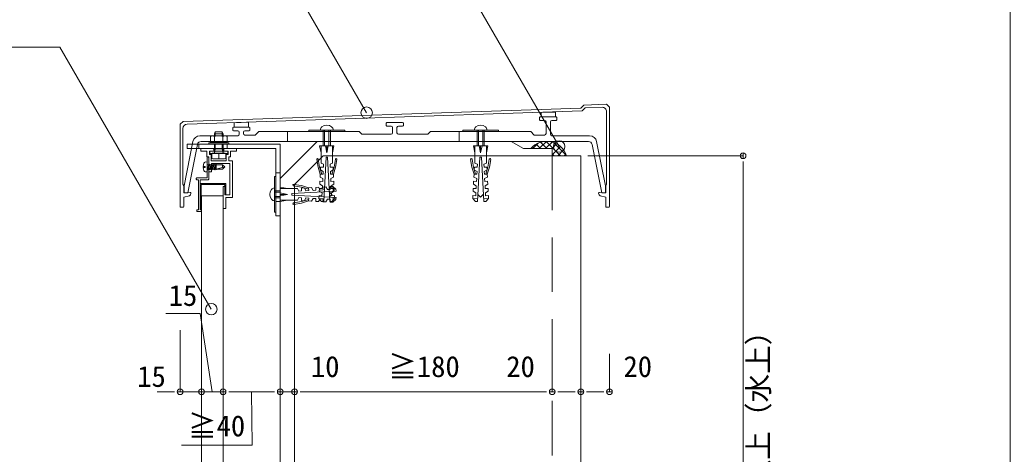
# Model space of a CAD drawing. Units: millimetres, scale not verified. Extents: x -1380 to 1380, y -955 to 955.
# Drawn here: x 208 to 900, y -19 to 285 of the extents above; entities that cross this region are included whole.
import ezdxf
from ezdxf.enums import TextEntityAlignment as Align

# ---------------------------------------------------------------- set-up
doc = ezdxf.new("R2010")
doc.units = ezdxf.units.MM
doc.header["$LTSCALE"] = 3
doc.linetypes.add('USER1', pattern=[19.05, 12.7, -6.35])
doc.linetypes.add('USER3', pattern=[9.525, 6.35, -3.175])
for name, color, linetype, lineweight in [('0-0_0', 7, 'Continuous', 9), ('0-1_HATCH', 9, 'Continuous', 18), ('0-3_KUTAI', 3, 'Continuous', 18), ('0-4_BOUSUI', 1, 'Continuous', 18), ('0-5_MOJI', 7, 'Continuous', 18), ('0-6_KASAGI', 150, 'Continuous', 18), ('0-7_sunpo', 7, 'Continuous', 18), ('0-8_KANAMONO_SCREW', 4, 'Continuous', 18), ('0-A_buhin', 2, 'Continuous', 18), ('0-B_KANAMONO', 4, 'Continuous', 18)]:
    doc.layers.add(name, color=color, linetype=linetype, lineweight=lineweight)
doc.styles.add('ＭＳ ゴシック', font='')
doc.styles.get('ＭＳ ゴシック').set_extended_font_data('MS Gothic')

# ---------------------------------------------------------------- blocks, each defined once
blk = doc.blocks.new('_DOT')
at = {"layer": '0-0_0'}
for p, q in [((-0.5, 0), (-1, 0)), ((0.25, 0), (-0.25, 0))]:
    blk.add_line(p, q, dxfattribs=at)
blk.add_circle((0, 0), 0.25, dxfattribs=at)

msp = doc.modelspace()

# ---------------------------------------------------------------- linework, layer by layer
at = {"layer": '0-0_0', "lineweight": 18}
msp.add_lwpolyline([(899.957, -660.029), (-900.043, -660.029), (-900.043, 539.971), (899.957, 539.971)], close=True, dxfattribs=at)
at = {"layer": '0-1_HATCH'}
for p, q in [((567.325, 194.971), (566.127, 196.17)), ((567.325, 194.971), (566.127, 196.17)), ((566.34, 194.971), (570.158, 198.79)), ((566.34, 194.971), (570.158, 198.79)), ((571.816, 194.971), (568.721, 198.066)), ((571.816, 194.971), (568.721, 198.066)), ((570.831, 194.971), (575.874, 200.015)), ((570.831, 194.971), (575.874, 200.015)), ((576.306, 194.971), (571.865, 199.412)), ((576.306, 194.971), (571.865, 199.412)), ((575.321, 194.971), (579.857, 199.508)), ((575.321, 194.971), (579.857, 199.508)), ((585.796, 189.971), (575.754, 200.013)), ((585.796, 189.971), (575.754, 200.013)), ((579.811, 194.971), (583.061, 198.222)), ((579.811, 194.971), (583.061, 198.222)), ((579.957, 190.628), (585.705, 196.376)), ((579.957, 190.628), (585.705, 196.376)), ((589.778, 190.48), (581.172, 199.086)), ((589.778, 190.48), (581.172, 199.086)), ((583.791, 189.971), (587.854, 194.034)), ((583.791, 189.971), (587.854, 194.034)), ((581.306, 189.971), (579.957, 191.32)), ((581.306, 189.971), (579.957, 191.32)), ((588.281, 189.971), (589.493, 191.184)), ((588.281, 189.971), (589.493, 191.184))]:
    msp.add_line(p, q, dxfattribs=at)
at = {"layer": '0-3_KUTAI'}
for p in [(419.957, 189.971), (399.957, -160.029)]:
    msp.add_line(p, (399.957, 169.971), dxfattribs=at)
at = {"layer": '0-3_KUTAI', "linetype": 'USER1'}
msp.add_line((579.957, 189.971), (579.957, -252.029), dxfattribs=at)
at = {"layer": '0-3_KUTAI'}
msp.add_lwpolyline([(419.957, 189.971), (599.957, 189.971), (599.957, -252.029)], dxfattribs=at)
at = {"layer": '0-4_BOUSUI'}
for points in [[(389.957, -256.389), (389.957, 174.114), (415.815, 199.971), (551.297, 199.971)], [(579.957, 189.971), (579.957, 194.971), (559.957, 194.971), (551.297, 199.971)], [(579.957, 189.971), (579.957, 194.971), (559.957, 194.971), (551.297, 199.971)]]:
    msp.add_lwpolyline(points, dxfattribs=at)
msp.add_arc((576.031, 185.338), 14.677, 18.40104, 138.9791, dxfattribs=at)
msp.add_arc((576.031, 185.338), 14.677, 18.40104, 138.9791, dxfattribs=at)
at = {"layer": '0-5_MOJI'}
for points in [[(401.242, 427.886), (451.242, 427.886), (584.872, 196.431)], [(311.871, 373.238), (361.871, 373.238), (450.294, 220.084)], [(185.901, 265.985), (235.901, 265.985), (341.758, 82.635)]]:
    msp.add_lwpolyline(points, dxfattribs=at)
for centre in [(450.294, 220.084), (584.872, 196.431), (341.758, 82.635)]:
    msp.add_circle(centre, 4, dxfattribs=at)
at = {"layer": '0-6_KASAGI'}
for p, q in [((571.157, 216.671), (571.157, 215.171)), ((582.657, 217.171), (571.657, 217.171)), ((571.657, 214.671), (574.657, 214.671)), ((579.657, 214.671), (582.657, 214.671)), ((583.157, 215.171), (583.157, 216.671)), ((356.757, 209.471), (356.757, 207.971)), ((368.257, 209.971), (357.257, 209.971)), ((368.757, 207.971), (368.757, 209.471)), ((463.957, 212.671), (463.957, 211.171)), ((475.457, 213.171), (464.457, 213.171)), ((464.457, 210.671), (467.457, 210.671)), ((468.457, 209.671), (468.457, 205.971)), ((471.457, 205.971), (471.457, 209.671)), ((472.457, 210.671), (475.457, 210.671)), ((475.957, 211.171), (475.957, 212.671)), ((575.657, 213.671), (575.657, 205.471)), ((578.657, 204.971), (578.657, 213.671)), ((360.257, 203.971), (333.856, 203.971)), ((357.257, 207.471), (360.257, 207.471)), ((361.257, 206.471), (361.257, 204.971)), ((364.257, 205.471), (364.257, 206.471)), ((365.257, 207.471), (368.257, 207.471)), ((394.957, 199.971), (394.957, 206.971)), ((424.957, 199.971), (424.957, 206.971)), ((514.957, 199.971), (514.957, 206.971)), ((606.058, 203.971), (579.657, 203.971)), ((334.576, 199.971), (605.338, 199.971)), ((327.022, 164.284), (323.092, 164.009)), ((327.557, 163.47), (327.557, 163.785)), ((612.357, 163.785), (612.357, 163.47)), ((616.822, 164.009), (612.892, 164.284)), ((320.457, 153.971), (322.057, 153.971)), ((617.857, 153.971), (619.457, 153.971))]:
    msp.add_line(p, q, dxfattribs=at)
for points in [[(619.957, 154.471), (619.957, 223.971), (617.957, 225.971), (602.095, 225.443), (599.957, 223.305), (322.026, 214.04), (319.957, 211.971), (319.957, 154.471)], [(324.857, 212.134), (600.813, 221.332), (602.951, 223.47), (614.857, 223.867)], [(617.957, 220.869), (617.957, 170.011), (617.357, 168.971), (617.357, 164.508)], [(322.557, 164.508), (322.557, 168.971), (321.957, 170.011), (321.957, 209.135)], [(467.457, 204.971), (446.957, 204.971), (444.957, 206.971), (374.957, 206.971), (372.457, 204.471), (365.257, 204.471)], [(574.657, 204.471), (567.457, 204.471), (564.957, 206.971), (494.957, 206.971), (492.957, 204.971), (472.457, 204.971)], [(328.953, 199.952), (322.757, 168.971), (322.757, 164.508)], [(323.292, 164.009), (325.363, 164.154), (332.125, 197.962)], [(607.79, 197.962), (614.551, 164.154), (616.622, 164.009)], [(617.157, 164.508), (617.157, 168.971), (610.961, 199.952)], [(322.557, 154.471), (322.557, 160.971), (326.448, 162.022)], [(613.466, 162.022), (617.357, 160.971), (617.357, 154.471)]]:
    msp.add_lwpolyline(points, dxfattribs=at)
for points in [[(582.157, 220.51), (582.157, 217.171), (572.157, 217.171), (572.157, 220.177)], [(367.757, 213.364), (367.757, 209.971), (357.757, 209.971), (357.757, 213.03)]]:
    msp.add_lwpolyline(points, close=True, dxfattribs=at)
for centre, radius, start, end in [((614.957, 220.869), 3, 0, 91.90915), ((571.657, 216.671), 0.5, 90, 180), ((571.657, 215.171), 0.5, 180, 270), ((574.657, 213.671), 1, 0, 90), ((579.657, 213.671), 1, 90, 180), ((582.657, 216.671), 0.5, 0, 90), ((582.657, 215.171), 0.5, 270, 0), ((324.957, 209.135), 3, 91.90915, 180), ((357.257, 209.471), 0.5, 90, 180), ((357.257, 207.971), 0.5, 180, 270), ((368.257, 209.471), 0.5, 0, 90), ((368.257, 207.971), 0.5, 270, 0), ((464.457, 212.671), 0.5, 90, 180), ((464.457, 211.171), 0.5, 180, 270), ((467.457, 209.671), 1, 0, 90), ((472.457, 209.671), 1, 90, 180), ((475.457, 212.671), 0.5, 0, 90), ((475.457, 211.171), 0.5, 270, 0), ((333.856, 198.971), 5, 90, 168.69007), ((360.257, 206.471), 1, 360, 90), ((360.257, 204.971), 1, 270, 0), ((365.257, 206.471), 1, 90, 180), ((365.257, 205.471), 1, 180, 270), ((467.457, 205.971), 1, 270, 0), ((472.457, 205.971), 1, 180, 270), ((574.657, 205.471), 1, 270, 0), ((579.657, 204.971), 1, 180, 270), ((606.058, 198.971), 5, 11.30993, 90), ((334.576, 197.471), 2.5, 90, 168.69007), ((605.338, 197.471), 2.5, 11.30993, 90), ((323.057, 164.508), 0.5, 180, 274), ((323.257, 164.508), 0.5, 180, 274), ((326.057, 163.47), 1.5, 285.10567, 0), ((327.057, 163.785), 0.5, 0, 94), ((612.857, 163.785), 0.5, 86, 180), ((613.857, 163.47), 1.5, 180, 254.89433), ((616.657, 164.508), 0.5, 266, 360), ((616.857, 164.508), 0.5, 266, 360), ((320.457, 154.471), 0.5, 180, 270), ((322.057, 154.471), 0.5, 270, 0), ((617.857, 154.471), 0.5, 180, 270), ((619.457, 154.471), 0.5, 270, 0)]:
    msp.add_arc(centre, radius, start, end, dxfattribs=at)
at = {"layer": '0-7_sunpo'}
for p, q in [((604.957, 189.971), (713.312, 189.971)), ((713.312, -177.029), (713.312, 181.971)), ((334.957, 69.93), (334.957, 24.93)), ((334.957, 69.93), (334.957, 24.93)), ((349.957, 69.93), (349.957, 24.93)), ((349.957, 69.93), (349.957, 24.93)), ((389.957, 69.93), (389.957, 24.93)), ((319.957, 68.076), (319.957, 24.93)), ((599.957, 51.318), (599.957, 24.93)), ((599.957, 51.318), (599.957, 24.93)), ((619.957, 51.318), (619.957, 24.93)), ((389.957, 47.208), (389.957, 24.93)), ((399.957, 47.208), (399.957, 24.93)), ((399.957, 47.208), (399.957, 24.93)), ((579.957, 47.208), (579.957, 24.93)), ((579.957, 47.208), (579.957, 24.93)), ((311.957, 24.93), (303.957, 24.93)), ((326.957, 24.93), (318.957, 24.93)), ((334.957, 24.93), (319.957, 24.93)), ((349.957, 24.93), (334.957, 24.93)), ((349.957, 24.93), (334.957, 24.93)), ((342.957, 24.93), (350.957, 24.93)), ((357.957, 24.93), (365.957, 24.93)), ((381.957, 24.93), (357.957, 24.93)), ((381.957, 24.93), (373.957, 24.93)), ((399.957, 24.93), (389.957, 24.93)), ((571.957, 24.93), (407.957, 24.93)), ((407.957, 24.93), (415.957, 24.93)), ((591.957, 24.93), (587.957, 24.93)), ((611.957, 24.93), (607.957, 24.93))]:
    msp.add_line(p, q, dxfattribs=at)
for points in [[(342.457, 24.93), (333.976, 79.543), (310.048, 79.543)], [(369.957, 24.93), (370.242, -12.547), (320.83, -12.547)]]:
    msp.add_lwpolyline(points, dxfattribs=at)
at = {"layer": '0-8_KANAMONO_SCREW'}
for p, q in [((419.957, 207.962), (419.957, 196.906)), ((420.957, 207.962), (420.957, 196.906)), ((423.957, 207.962), (423.957, 196.906)), ((424.957, 207.962), (424.957, 196.906)), ((527.449, 207.962), (527.449, 196.906)), ((528.449, 207.962), (528.449, 196.906)), ((531.449, 207.962), (531.449, 196.906)), ((532.449, 207.962), (532.449, 196.906)), ((343.957, 205.321), (344.57, 206.721)), ((343.957, 205.321), (349.957, 205.321)), ((343.957, 205.321), (343.957, 203.971)), ((344.57, 206.721), (349.344, 206.721)), ((344.57, 206.721), (344.57, 203.971)), ((349.344, 206.721), (349.344, 203.971)), ((349.957, 205.321), (349.344, 206.721)), ((349.957, 205.321), (349.957, 203.971)), ((343.957, 197.971), (343.957, 191.721)), ((343.957, 194.721), (349.957, 194.721)), ((343.957, 191.721), (344.57, 194.721)), ((344.57, 197.971), (344.57, 194.721)), ((349.344, 197.971), (349.344, 194.721)), ((349.957, 191.721), (349.344, 194.721)), ((349.957, 197.971), (349.957, 191.721)), ((418.465, 191.906), (418.465, 196.906)), ((421.465, 196.906), (422.465, 191.906)), ((423.465, 196.906), (422.465, 191.906)), ((422.465, 191.906), (422.465, 196.906)), ((426.465, 191.906), (426.465, 196.906)), ((525.957, 191.906), (525.957, 196.906)), ((528.957, 196.906), (529.957, 191.906)), ((530.957, 196.906), (529.957, 191.906)), ((529.957, 191.906), (529.957, 196.906)), ((533.957, 191.906), (533.957, 196.906)), ((342.417, 191.621), (342.417, 191.571)), ((342.517, 191.721), (351.397, 191.721)), ((346.957, 188.158), (346.957, 191.571)), ((351.497, 191.621), (351.497, 191.571)), ((394.957, 166.971), (389.957, 166.971)), ((426.734, 168.484), (426.917, 164.989)), ((385.966, 165.463), (389.957, 165.463)), ((385.966, 164.463), (389.957, 164.463)), ((385.966, 161.463), (389.957, 161.463)), ((385.966, 160.463), (389.957, 160.463)), ((389.957, 163.971), (394.957, 162.971)), ((394.957, 162.971), (389.957, 162.971)), ((389.957, 161.971), (394.957, 162.971)), ((426.734, 157.458), (426.917, 160.954)), ((524.444, 160.129), (527.939, 159.946)), ((535.47, 160.129), (531.975, 159.946)), ((394.957, 158.971), (389.957, 158.971))]:
    msp.add_line(p, q, dxfattribs=at)
for points in [[(434.965, 207.971), (409.965, 207.971), (409.965, 206.971), (434.965, 206.971)], [(542.457, 207.971), (517.457, 207.971), (517.457, 206.971), (542.457, 206.971)], [(340.707, 191.571), (353.207, 191.571), (353.207, 193.171), (340.707, 193.171)], [(342.067, 188.158), (342.824, 187.721), (351.091, 187.721), (351.847, 188.158), (351.847, 191.571), (342.067, 191.571)], [(385.957, 175.471), (385.957, 150.471), (386.957, 150.471), (386.957, 175.471)]]:
    msp.add_lwpolyline(points, close=True, dxfattribs=at)
for points in [[(427.716, 165.123), (425.772, 164.019), (425.876, 162.022), (427.874, 162.127), (427.978, 160.129), (426.086, 158.027), (424.588, 157.949), (422.965, 188.906), (422.465, 188.906), (421.965, 188.906), (420.343, 157.949), (418.845, 158.027), (416.952, 160.129), (417.057, 162.127), (419.054, 162.022), (419.159, 164.019), (417.214, 165.123), (417.319, 167.12), (419.316, 167.015), (419.421, 169.012), (417.476, 170.116), (417.58, 172.113), (419.578, 172.008), (419.682, 174.005), (417.737, 175.109), (417.842, 177.106), (419.839, 177.001), (419.944, 178.999), (417.999, 180.102), (418.104, 182.099), (420.101, 181.995), (420.206, 183.992), (418.465, 184.906), (418.465, 188.906), (418.465, 191.906), (417.465, 196.906), (422.465, 196.906), (427.465, 196.906), (426.465, 191.906), (426.465, 188.906)], [(535.208, 165.123), (533.264, 164.019), (533.368, 162.022), (535.366, 162.127), (535.47, 160.129), (533.578, 158.027), (532.08, 157.949), (530.457, 188.906), (529.957, 188.906), (529.457, 188.906), (527.835, 157.949), (526.337, 158.027), (524.444, 160.129), (524.549, 162.127), (526.546, 162.022), (526.651, 164.019), (524.706, 165.123), (524.811, 167.12), (526.808, 167.015), (526.913, 169.012), (524.968, 170.116), (525.072, 172.113), (527.07, 172.008), (527.174, 174.005), (525.229, 175.109), (525.334, 177.106), (527.331, 177.001), (527.436, 178.999), (525.491, 180.102), (525.596, 182.099), (527.593, 181.995), (527.698, 183.992), (525.957, 184.906), (525.957, 188.906), (525.957, 191.906), (524.957, 196.906), (529.957, 196.906), (534.957, 196.906), (533.957, 191.906), (533.957, 188.906)], [(417.842, 177.106), (416.345, 182.106), (415.455, 187.448)], [(416.441, 187.613), (417.359, 182.106), (418.905, 177.05)], [(426.465, 188.906), (426.465, 184.906), (424.725, 183.992), (424.83, 181.995), (426.827, 182.099), (426.931, 180.102), (424.987, 178.999), (425.091, 177.001), (427.088, 177.106), (427.193, 175.109), (425.248, 174.005), (425.353, 172.008), (427.35, 172.113), (427.455, 170.116), (425.51, 169.012), (425.615, 167.015), (427.612, 167.12), (427.716, 165.123)], [(428.489, 187.613), (427.571, 182.106), (426.026, 177.05)], [(427.088, 177.106), (428.585, 182.106), (429.476, 187.448)], [(525.334, 177.106), (523.837, 182.106), (522.947, 187.448)], [(523.933, 187.613), (524.851, 182.106), (526.397, 177.05)], [(533.957, 188.906), (533.957, 184.906), (532.217, 183.992), (532.322, 181.995), (534.319, 182.099), (534.423, 180.102), (532.479, 178.999), (532.583, 177.001), (534.58, 177.106), (534.685, 175.109), (532.74, 174.005), (532.845, 172.008), (534.842, 172.113), (534.947, 170.116), (533.002, 169.012), (533.107, 167.015), (535.104, 167.12), (535.208, 165.123)], [(535.981, 187.613), (535.063, 182.106), (533.518, 177.05)], [(534.58, 177.106), (536.077, 182.106), (536.968, 187.448)], [(421.741, 168.223), (422.844, 166.278), (424.842, 166.382), (424.737, 168.38), (426.734, 168.484), (428.836, 166.592), (428.915, 165.094), (397.957, 163.471), (397.957, 162.971), (397.957, 162.471), (428.915, 160.849), (428.836, 159.351), (426.734, 157.458), (424.737, 157.563), (424.842, 159.56), (422.844, 159.665), (421.741, 157.72), (419.744, 157.825), (419.849, 159.822), (417.851, 159.927), (416.748, 157.982), (414.751, 158.087), (414.855, 160.084), (412.858, 160.188), (411.755, 158.244), (409.758, 158.348), (409.862, 160.345), (407.865, 160.45), (406.762, 158.505), (404.764, 158.61), (404.869, 160.607), (402.872, 160.712), (401.957, 158.971), (397.957, 158.971), (394.957, 158.971), (389.957, 157.971), (389.957, 162.971), (389.957, 167.971), (394.957, 166.971), (397.957, 166.971)], [(397.957, 166.971), (401.957, 166.971), (402.872, 165.231), (404.869, 165.336), (404.764, 167.333), (406.762, 167.438), (407.865, 165.493), (409.862, 165.597), (409.758, 167.595), (411.755, 167.699), (412.858, 165.754), (414.855, 165.859), (414.751, 167.856), (416.748, 167.961), (417.851, 166.016), (419.849, 166.121), (419.744, 168.118), (421.741, 168.223)], [(399.251, 168.995), (404.758, 168.078), (409.813, 166.532)], [(409.758, 167.595), (404.758, 169.091), (399.415, 169.982)], [(399.251, 156.947), (404.758, 157.865), (409.813, 159.411)], [(424.088, 161.102), (425.898, 162.971), (424.088, 164.841)], [(528.088, 162.776), (529.957, 160.966), (531.827, 162.776)], [(409.758, 158.348), (404.758, 156.851), (399.415, 155.961)]]:
    msp.add_lwpolyline(points, dxfattribs=at)
for centre, radius, start, end in [((420.962, 207.843), 3, 128.61458, 177.54109), ((422.465, 205.971), 5.4, 51.3178, 128.6822), ((423.968, 207.843), 3, 2.45891, 51.38542), ((528.454, 207.843), 3, 128.61458, 177.54109), ((529.957, 205.971), 5.4, 51.3178, 128.6822), ((531.46, 207.843), 3, 2.45891, 51.38542), ((344.512, 194.783), 7.062, 249.74384, 290.25616), ((342.517, 191.621), 0.1, 90, 180), ((349.402, 194.783), 7.062, 249.74384, 290.25616), ((351.397, 191.621), 0.1, 0, 90), ((415.948, 187.531), 0.5, 9.46232, 189.46231), ((428.982, 187.531), 0.5, 350.53769, 170.53768), ((523.44, 187.531), 0.5, 9.46232, 189.46231), ((536.474, 187.531), 0.5, 350.53769, 170.53768), ((387.957, 162.971), 5.4, 141.3178, 218.6822), ((386.086, 164.474), 3, 92.45891, 141.38542), ((399.333, 169.489), 0.5, 80.53769, 260.53768), ((386.086, 161.469), 3, 218.61458, 267.54109), ((399.333, 156.454), 0.5, 99.46232, 279.46231)]:
    msp.add_arc(centre, radius, start, end, dxfattribs=at)
at = {"layer": '0-A_buhin'}
msp.add_lwpolyline([(334.957, -163.029), (349.957, -163.029), (349.957, 161.971), (334.957, 161.971)], close=True, dxfattribs=at)
at = {"layer": '0-B_KANAMONO'}
for p, q in [((344.07, 203.467), (344.07, 199.278)), ((349.844, 203.467), (349.844, 199.278)), ((334.457, 193.471), (334.457, 194.671)), ((334.757, 194.971), (343.157, 194.971)), ((341.184, 199.278), (339.957, 198.971)), ((353.957, 198.971), (339.957, 198.971)), ((339.957, 198.971), (339.957, 197.971)), ((353.957, 197.971), (339.957, 197.971)), ((343.457, 194.671), (343.457, 193.471)), ((350.457, 193.471), (350.457, 194.671)), ((350.757, 194.971), (359.157, 194.971)), ((352.731, 199.278), (353.957, 198.971)), ((353.957, 198.971), (353.957, 197.971)), ((359.457, 194.671), (359.457, 193.471)), ((339.657, 189.171), (339.057, 189.171)), ((339.957, 182.471), (339.957, 188.871)), ((337.557, 182.527), (336.166, 182.527)), ((336.166, 181.727), (337.557, 181.727)), ((337.557, 185.608), (338.757, 185.715)), ((337.557, 181.727), (337.557, 182.527)), ((338.757, 178.628), (338.757, 185.715)), ((339.157, 180.142), (340.657, 184.142)), ((339.157, 180.142), (339.665, 180.642)), ((339.665, 180.642), (340.79, 183.642)), ((339.665, 180.642), (340.524, 180.642)), ((340.657, 184.142), (340.149, 183.642)), ((340.79, 183.642), (340.657, 184.142)), ((340.657, 180.142), (342.157, 184.142)), ((340.79, 183.642), (341.649, 183.642)), ((342.157, 184.142), (341.649, 183.642)), ((343.149, 183.642), (342.024, 180.642)), ((342.157, 180.142), (343.657, 184.142)), ((342.157, 180.142), (342.665, 180.642)), ((342.29, 183.642), (343.149, 183.642)), ((342.665, 180.642), (343.524, 180.642)), ((343.657, 180.142), (345.157, 184.142)), ((343.845, 183.642), (344.649, 183.642)), ((344.165, 180.642), (345.157, 180.642)), ((345.157, 180.642), (345.157, 183.288)), ((345.157, 180.642), (351.157, 182.142)), ((349.657, 180.642), (345.157, 180.642)), ((345.29, 183.642), (349.657, 183.642)), ((349.657, 183.642), (349.657, 181.767)), ((356.457, 186.171), (356.457, 160.971)), ((331.257, 174.171), (331.257, 173.471)), ((337.557, 178.733), (338.757, 178.628)), ((341.657, 178.671), (340.257, 178.671)), ((350.157, 153.271), (350.157, 168.171)), ((351.657, 152.971), (350.457, 152.971)), ((331.757, 151.871), (331.757, 151.271)), ((332.057, 150.971), (334.657, 150.971)), ((334.957, 151.271), (334.957, 151.871))]:
    msp.add_line(p, q, dxfattribs=at)
at = {"layer": '0-B_KANAMONO', "linetype": 'USER3'}
for p, q in [((332.957, 197.971), (332.957, 194.971)), ((352.957, 197.971), (352.957, 194.971)), ((389.957, 177.971), (386.957, 177.971)), ((389.957, 157.971), (386.957, 157.971))]:
    msp.add_line(p, q, dxfattribs=at)
at = {"layer": '0-B_KANAMONO'}
for points in [[(341.184, 199.278), (341.184, 203.467), (342.057, 203.971), (351.857, 203.971), (352.731, 203.467), (352.731, 199.278)], [(338.757, 188.871), (338.757, 182.371), (338.957, 182.171), (338.757, 181.971), (338.757, 174.471), (331.557, 174.471)], [(338.657, 189.471), (338.657, 193.171), (334.757, 193.171)], [(339.957, 173.471), (339.957, 181.871), (339.957, 182.471), (339.957, 189.171), (338.957, 189.171)], [(343.157, 193.171), (340.457, 193.171), (340.457, 190.971), (341.457, 190.971)], [(341.757, 190.671), (341.757, 186.471), (352.157, 186.471), (352.157, 190.671)], [(352.457, 190.971), (353.457, 190.971), (353.457, 193.171), (350.757, 193.171)], [(354.957, 189.171), (353.957, 189.171), (353.957, 186.471), (356.157, 186.471)], [(359.157, 193.171), (355.257, 193.171), (355.257, 189.471)], [(338.757, 183.642), (340.149, 183.642), (339.024, 180.642)], [(338.757, 180.642), (339.024, 180.642), (339.157, 180.142), (339.665, 180.642)], [(339.957, 178.971), (339.957, 181.871), (340.257, 182.171), (339.957, 182.471)], [(341.649, 183.642), (340.524, 180.642), (340.657, 180.142), (341.165, 180.642)], [(341.165, 180.642), (342.29, 183.642), (342.157, 184.142)], [(341.165, 180.642), (342.024, 180.642), (342.157, 180.142)], [(351.157, 168.171), (351.157, 162.671), (354.657, 162.671), (354.657, 184.671), (341.957, 184.671), (341.957, 178.971)], [(342.665, 180.642), (343.79, 183.642), (343.657, 184.142), (343.149, 183.642)], [(345.29, 180.642), (345.157, 180.142), (344.649, 180.642)], [(349.657, 183.642), (351.157, 182.142), (349.657, 180.642)], [(331.557, 173.171), (332.757, 173.171), (332.757, 152.171), (332.057, 152.171)], [(334.657, 152.171), (333.957, 152.171), (333.957, 173.171), (339.657, 173.171)], [(356.157, 160.671), (351.957, 160.671), (351.957, 153.271)]]:
    msp.add_lwpolyline(points, dxfattribs=at)
for points in [[(389.957, 147.971), (386.957, 147.971), (386.957, 194.971), (324.957, 194.971), (324.957, 197.971), (389.957, 197.971)], [(344.649, 183.642), (343.524, 180.642), (343.657, 180.142), (344.165, 180.642), (345.29, 183.642), (345.157, 184.142)], [(351.157, 169.871), (334.757, 169.871), (334.757, 152.671), (333.957, 152.671), (333.957, 170.671), (351.957, 170.671), (351.957, 162.671), (351.157, 162.671)]]:
    msp.add_lwpolyline(points, close=True, dxfattribs=at)
for centre, radius, start, end in [((342.627, 201.093), 2.779, 58.70286, 121.29714), ((346.957, 195.457), 8.514, 70.18081, 109.81919), ((351.287, 201.093), 2.779, 58.70286, 121.29714), ((334.757, 194.671), 0.3, 90, 180), ((342.627, 193.988), 5.483, 74.73852, 105.26148), ((343.157, 194.671), 0.3, 0, 90), ((346.957, 177.828), 21.644, 82.33527, 97.66473), ((351.287, 193.988), 5.483, 74.73852, 105.26148), ((350.757, 194.671), 0.3, 90, 180), ((359.157, 194.671), 0.3, 0, 90), ((334.757, 193.471), 0.3, 180, 270), ((338.957, 189.471), 0.3, 180, 270), ((339.057, 188.871), 0.3, 90, 180), ((339.657, 188.871), 0.3, 0, 90), ((341.457, 190.671), 0.3, 360, 90), ((343.157, 193.471), 0.3, 270, 360), ((350.757, 193.471), 0.3, 180, 270), ((352.457, 190.671), 0.3, 90, 180), ((354.957, 189.471), 0.3, 270, 0), ((359.157, 193.471), 0.3, 270, 360), ((345.491, 182.127), 9.333, 163.9743, 177.54371), ((345.491, 182.127), 9.333, 182.45629, 195.35792), ((337.737, 184.354), 1.267, 95.00001, 163.9743), ((356.157, 186.171), 0.3, 0, 90), ((331.557, 174.171), 0.3, 90, 180), ((331.557, 173.471), 0.3, 180, 270), ((337.712, 179.991), 1.267, 195.35802, 265), ((339.657, 173.471), 0.3, 270, 360), ((340.257, 178.971), 0.3, 180, 270), ((341.657, 178.971), 0.3, 270, 360), ((350.657, 168.171), 0.5, 0, 180), ((356.157, 160.971), 0.3, 270, 360), ((350.457, 153.271), 0.3, 180, 270), ((351.657, 153.271), 0.3, 270, 360), ((332.057, 151.871), 0.3, 90, 180), ((332.057, 151.271), 0.3, 180, 270), ((334.657, 151.871), 0.3, 0, 90), ((334.657, 151.271), 0.3, 270, 360)]:
    msp.add_arc(centre, radius, start, end, dxfattribs=at)

# ---------------------------------------------------------------- block references
at = {"layer": '0-7_sunpo', "xscale": 8, "yscale": 8}
for p, rotation in [((713.312, 189.971), 90), ((334.957, 24.93), 180), ((349.957, 24.93), 180), ((349.957, 24.93), 180), ((399.957, 24.93), 180), ((399.957, 24.93), 180), ((579.957, 24.93), 180), ((599.957, 24.93), 180)]:
    msp.add_blockref('_DOT', p, dxfattribs=dict(at, rotation=rotation))
for p in [(319.957, 24.93), (334.957, 24.93), (389.957, 24.93), (389.957, 24.93), (579.957, 24.93), (599.957, 24.93), (619.957, 24.93)]:
    msp.add_blockref('_DOT', p, dxfattribs=at)

# ---------------------------------------------------------------- texts
at = {"layer": '0-7_sunpo', "style": 'ＭＳ ゴシック'}
for s, p in [('15', (312.012, 80.543)), ('10', (411.376, 30.809)), ('≧180', (465.476, 30.809)), ('20', (547.869, 30.809)), ('20', (629.769, 30.809)), ('15', (290.032, 23.904)), ('≧40', (325.536, -10.684))]:
    msp.add_text(s, height=14.66, dxfattribs=at).set_placement(p, align=Align.BOTTOM_LEFT)
msp.add_text('150以上（水上）', height=14.66, rotation=90, dxfattribs=at).set_placement((735.784, -72.529), align=Align.BOTTOM_LEFT)

doc.saveas('drawing.dxf')
